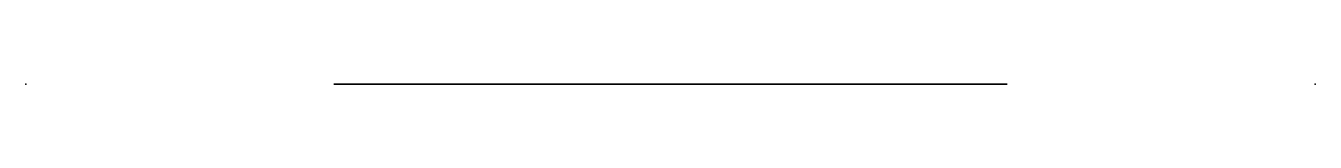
# Model space of a CAD drawing. Header units: millimetres. Extents: x 4969 to 5262, y 1214 to 1214.
import ezdxf

# ---------------------------------------------------------------- set-up
doc = ezdxf.new("R2010")
doc.units = ezdxf.units.MM

msp = doc.modelspace()

# ---------------------------------------------------------------- linework, layer by layer
at = {"extrusion": (0, -1, 0)}
msp.add_circle((5115.11, 0, -1213.74), 76.5, dxfattribs=at)
at = {"extrusion": (0, 1, 0)}
for p in [(4968.61, 1213.74), (5115.11, 1213.74, 146.5), (5115.11, 1213.74, -146.5), (5261.61, 1213.74)]:
    msp.add_point(p, dxfattribs=at)

doc.saveas('drawing.dxf')
